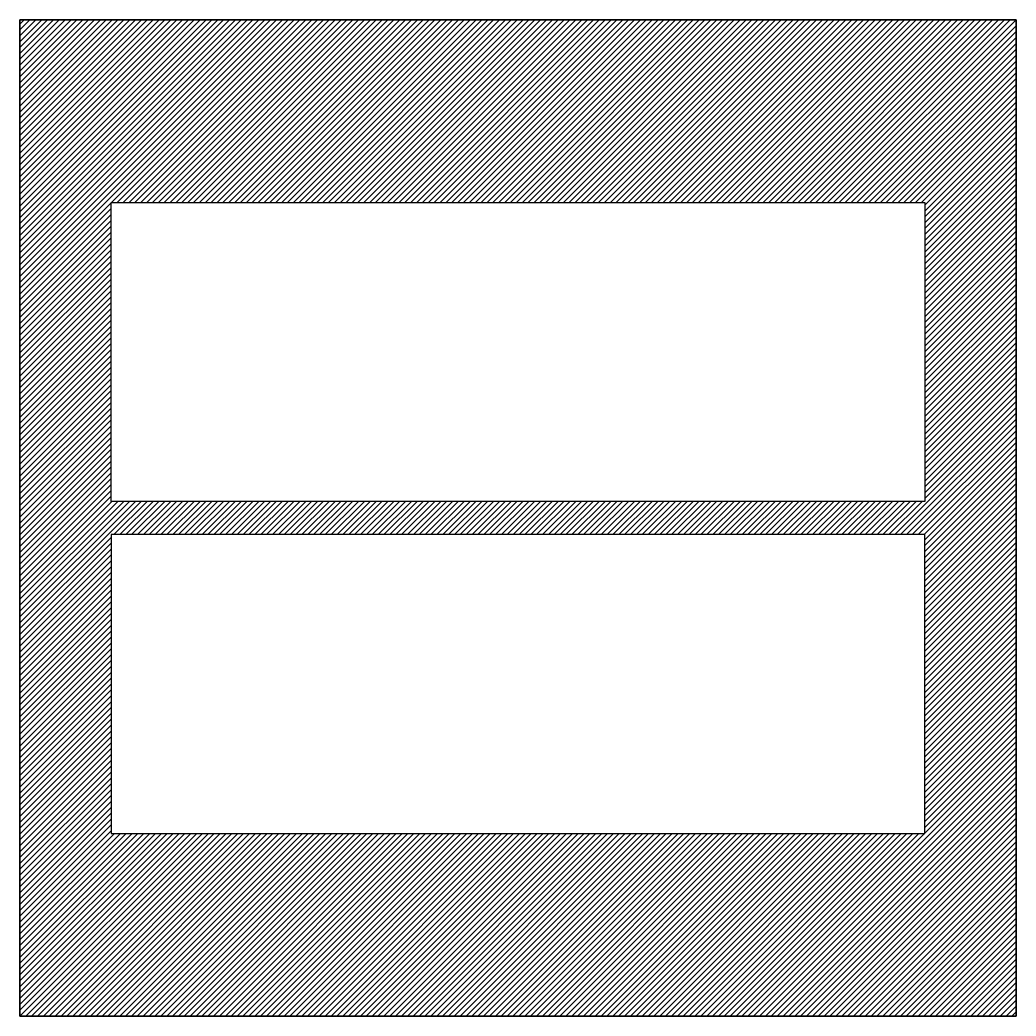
# Model space of a CAD drawing. Header units: inches. Extents: x -15 to 15, y -15 to 15.
import ezdxf

# ---------------------------------------------------------------- set-up
doc = ezdxf.new("R2010")
doc.units = ezdxf.units.IN
doc.header["$MEASUREMENT"] = 0
for name, color, linetype in [('clean_before_metal', 7, 'Continuous'), ('clean_before_metal_hatch', 7, 'Continuous'), ('glass', 7, 'Continuous')]:
    doc.layers.add(name, color=color, linetype=linetype)

msp = doc.modelspace()

# ---------------------------------------------------------------- hatches: boundary and pattern name
at = {"layer": 'clean_before_metal_hatch'}
h = msp.add_hatch(dxfattribs=at)
h.set_pattern_fill('ANSI31', color=256, style=0)
h.paths.add_polyline_path([(-15, 15), (-15, -15), (15, -15), (15, 15)])
h.paths.add_polyline_path([(-12.25, 0.5), (-12.25, 9.5), (12.25, 9.5), (12.25, 0.5)], flags=16)
h.paths.add_polyline_path([(-12.25, -0.5), (-12.25, -9.5), (12.25, -9.5), (12.25, -0.5)], flags=16)

# ---------------------------------------------------------------- linework, layer by layer
at = {"layer": 'clean_before_metal'}
for points in [[(-15, 15), (-15, -15), (15, -15), (15, 15)], [(-12.25, 0.5), (-12.25, 9.5), (12.25, 9.5), (12.25, 0.5)], [(-12.25, -0.5), (-12.25, -9.5), (12.25, -9.5), (12.25, -0.5)]]:
    msp.add_lwpolyline(points, close=True, dxfattribs=at)
at = {"layer": 'glass'}
msp.add_lwpolyline([(-15, -15), (-15, 15), (15, 15), (15, -15)], close=True, dxfattribs=at)

doc.saveas('drawing.dxf')
